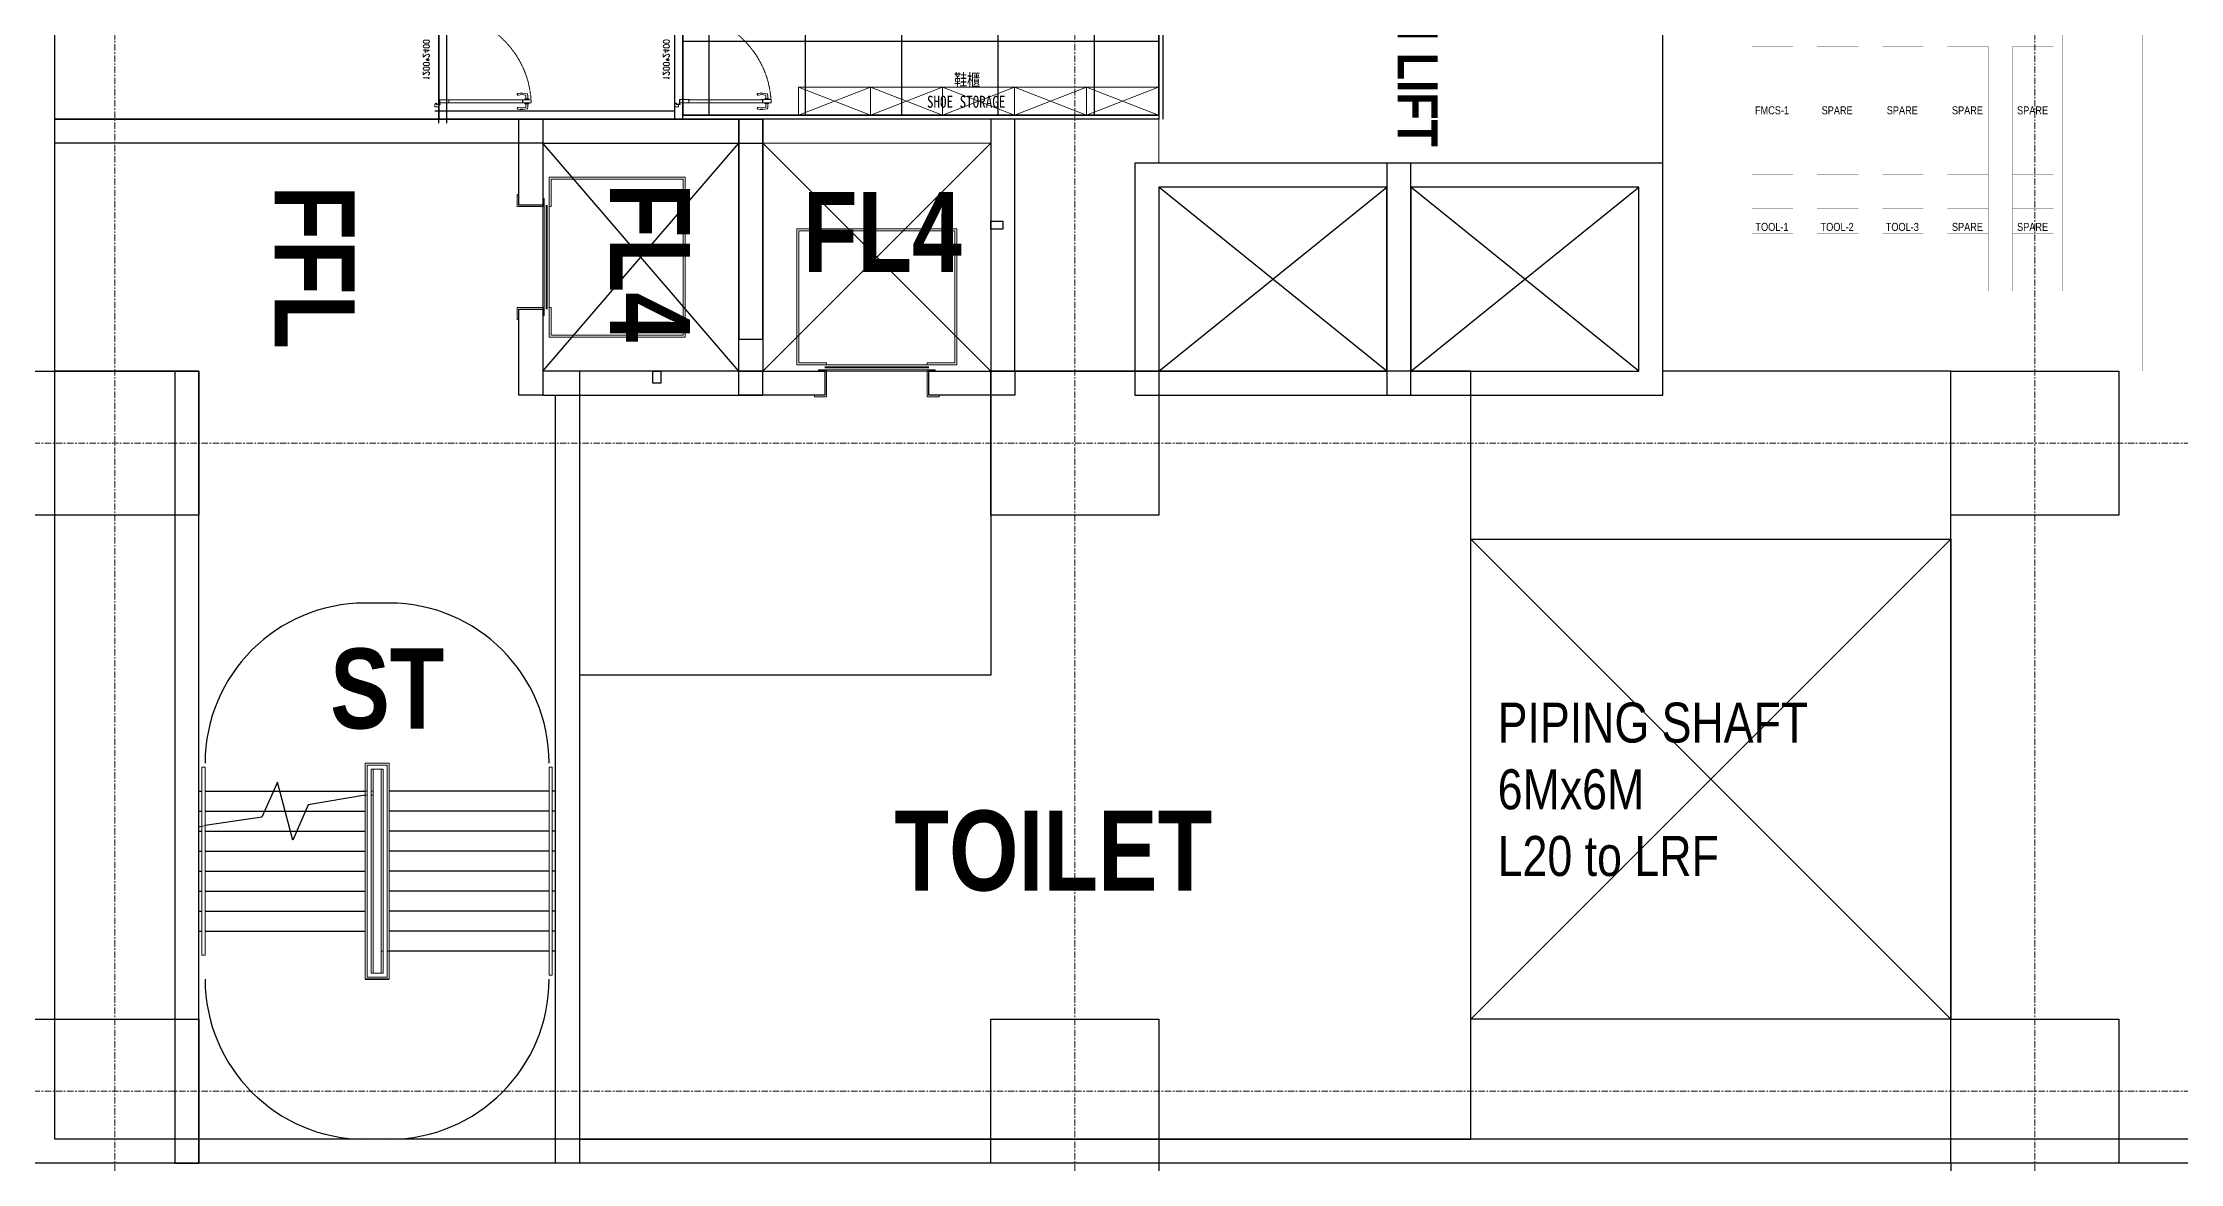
# Model space of a CAD drawing. Extents: x -15449 to 568150, y -1239737 to 53667.
# Drawn here: x 459514 to 486232, y -153535 to -139532 of the extents above; entities that cross this region are included whole.
import ezdxf
from ezdxf.enums import TextEntityAlignment as Align

# ---------------------------------------------------------------- set-up
doc = ezdxf.new("R2010")
doc.units = 0
doc.header["$LTSCALE"] = 8
for name, pattern in [('188K-SM-03-F10-ARCH-PA-Y2257103$0$AP5A-SM-03-F20-ARCH-PA-Y2230801+Y2230803$0$ALL-PA-TXT-Y2221201$0$DASHED', [19.05, 12.7, -6.35]), ('IDA - Grid Line', [3500, 2000, -500, 500, -500]), ('IDA - Hidden 2-1', [750, 500, -250])]:
    doc.linetypes.add(name, pattern=pattern)
doc.layers.get('0').update_dxf_attribs({"color": 1, "linetype": 'CONTINUOUS'})
for name, color, linetype in [('00-MEP Layout', 7, 'CONTINUOUS'), ('000_CTCI_CSA', 7, 'CONTINUOUS'), ('000_CTCI_EE', 200, 'CONTINUOUS'), ('Ceiling FL+3000', 6, 'CONTINUOUS')]:
    doc.layers.add(name, color=color, linetype=linetype)
doc.layers.add('A-_ANOTGRID_E', color=7, linetype='CONTINUOUS', lineweight=9)
doc.layers.add('A-_DOOR----_E', color=7, linetype='CONTINUOUS', lineweight=9)
for name, color, linetype, lineweight, true_color in [('A-_DOOR----_E-1', 4, 'CONTINUOUS', 9, 0x00ffff), ('A-_RALG----_E1-1', 4, 'CONTINUOUS', 9, 0x00ffff), ('A-_RALG----_E3-1', 4, 'CONTINUOUS', 9, 0x00ffff), ('Block - Cargo Lift_dwg', 7, 'CONTINUOUS', 9, 0x767676)]:
    doc.layers.add(name, color=color, linetype=linetype, lineweight=lineweight, true_color=true_color)
doc.styles.add('188K-SM-03-F10-ARCH-PA-Y2257103$0$AP5A-SM-03-F20-ARCH-PA-Y2230801+Y2230803$0$ALL-PA-TXT-Y2221201$0$Standard', font='txt.shx', dxfattribs={"bigfont": 'chineset.shx'})
doc.styles.add('Arial Narrow', font='ARIALN.TTF', dxfattribs={"height": 0.2})
doc.styles.add('Site Area', font='arial.ttf', dxfattribs={"width": 0.8})
doc.styles.get("Standard").update_dxf_attribs({"font": 'arial.ttf', "width": 0.8})

# ---------------------------------------------------------------- blocks, each defined once
blk = doc.blocks.new('clean lift lobby 2')
at = {"color": 252}
for p, q in [((73303, -6749), (75603, -3899)), ((73303, -3899), (75603, -6749)), ((73303, -9899), (75603, -7049)), ((73303, -7049), (75603, -9899))]:
    blk.add_line(p, q, dxfattribs=at)
at = {"color": 252, "elevation": 0}
for points in [[(73003, -3599), (73003, -7049), (75903, -7049), (75903, -3599)], [(73303, -3899), (73303, -6749), (75603, -6749), (75603, -3899)], [(73003, -6749), (73003, -10199), (75903, -10199), (75903, -6749)], [(73303, -7049), (73303, -9899), (75603, -9899), (75603, -7049)]]:
    blk.add_lwpolyline(points, close=True, dxfattribs=at)
blk = doc.blocks.new('column grid')
at = {"color": 252, "elevation": 0}
for points in [[(-60454.4, -94338.8), (-58354.4, -94338.8), (-58354.4, -96138.8), (-60454.4, -96138.8)], [(-48454.4, -94339.3), (-46354.4, -94339.3), (-46354.4, -96139.3), (-48454.4, -96139.3)], [(-36454.4, -94339.4), (-34354.4, -94339.4), (-34354.4, -96139.4), (-36454.4, -96139.4)], [(-60454.4, -102438.8), (-58354.4, -102438.8), (-58354.4, -104238.8), (-60454.4, -104238.8)], [(-48454.4, -102439.3), (-46354.4, -102439.3), (-46354.4, -104239.3), (-48454.4, -104239.3)], [(-36454.4, -102439.4), (-34354.4, -102439.4), (-34354.4, -104239.4), (-36454.4, -104239.4)]]:
    blk.add_lwpolyline(points, close=True, dxfattribs=at)
at = {"layer": 'A-_ANOTGRID_E', "color": 8, "linetype": 'IDA - Grid Line', "ltscale": 0.005, "true_color": 0x808080}
for p, q in [((-59404.4, 9427, 0), (-59404.4, -120414.2, 0)), ((-47404.4, 9427, 0), (-47404.4, -120414.2, 0)), ((-35404.4, 9427, 0), (-35404.4, -120414.2, 0)), ((29680.4, -95238.8, 0), (-104784.6, -95238.8, 0)), ((29680.4, -103338.8, 0), (-104784.6, -103338.8, 0))]:
    blk.add_line(p, q, dxfattribs=at)
blk = doc.blocks.new('CTCI_Building Footprint and Grid')
at = {"color": 8}
for p, q in [((1933297, -958297, 0), (1933297, -957222, 0)), ((1933297, -957222, 0), (1933597, -957222, 0)), ((1933597, -957222, 0), (1933597, -958297, 0)), ((1936347, -957222, 0), (1933597, -957222, 0)), ((1933597, -957222, 0), (1933597, -957522, 0)), ((1936347, -957222, 0), (1936047, -957222, 0)), ((1936047, -957222, 0), (1936047, -959972, 0)), ((1936347, -957522, 0), (1936347, -957222, 0)), ((1936347, -959972, 0), (1936347, -957222, 0)), ((1933597, -960372, 0), (1936047, -957522, 0)), ((1936047, -960372, 0), (1933597, -957522, 0)), ((1933597, -957522, 0), (1936347, -957522, 0)), ((1936047, -960372, 0), (1936047, -957522, 0)), ((1936047, -957522, 0), (1936347, -957522, 0)), ((1936347, -957522, 0), (1936347, -960372, 0)), ((1933597, -958297, 0), (1933297, -958297, 0)), ((1933297, -960672, 0), (1933297, -959597, 0)), ((1933297, -959597, 0), (1933597, -959597, 0)), ((1933597, -959597, 0), (1933597, -960672, 0)), ((1936047, -959972, 0), (1936347, -959972, 0)), ((1936347, -960372, 0), (1933597, -960372, 0)), ((1933597, -960372, 0), (1933597, -960672, 0)), ((1934972, -960522, 0), (1934972, -960372, 0)), ((1934972, -960372, 0), (1935072, -960372, 0)), ((1935072, -960372, 0), (1935072, -960522, 0)), ((1936347, -960372, 0), (1936047, -960372, 0)), ((1936347, -960672, 0), (1936347, -960372, 0)), ((1933597, -960672, 0), (1933297, -960672, 0)), ((1933597, -960672, 0), (1936347, -960672, 0)), ((1935072, -960522, 0), (1934972, -960522, 0)), ((1931676, -963272, 0), (1931376, -963272, 0)), ((1930279, -965510, 0), (1930086, -965949, 0)), ((1930473, -966234, 0), (1930279, -965510, 0)), ((1929296, -965622, 0), (1929336, -965622, 0)), ((1929376, -965622, 0), (1931376, -965622, 0)), ((1930230, -965622, 0), (1930309, -965622, 0)), ((1930666, -965794, 0), (1930473, -966234, 0)), ((1931376, -965671, 0), (1930666, -965794, 0)), ((1933676, -965622, 0), (1931676, -965622, 0)), ((1933756, -965622, 0), (1933716, -965622, 0)), ((1929296, -965872, 0), (1929336, -965872, 0)), ((1929336, -966062, 0), (1929296, -966073, 0)), ((1929296, -966122, 0), (1929336, -966122, 0)), ((1929376, -965872, 0), (1931376, -965872, 0)), ((1930086, -965949, 0), (1929376, -966051, 0)), ((1929376, -966122, 0), (1931376, -966122, 0)), ((1930120, -965872, 0), (1930376, -965872, 0)), ((1930443, -966122, 0), (1930522, -966122, 0)), ((1933676, -965872, 0), (1931676, -965872, 0)), ((1933676, -966122, 0), (1931676, -966122, 0)), ((1933756, -965872, 0), (1933716, -965872, 0)), ((1933756, -966122, 0), (1933716, -966122, 0)), ((1929296, -966372, 0), (1929336, -966372, 0)), ((1929376, -966372, 0), (1931376, -966372, 0)), ((1933676, -966372, 0), (1931676, -966372, 0)), ((1933756, -966372, 0), (1933716, -966372, 0)), ((1929296, -966622, 0), (1929336, -966622, 0)), ((1929376, -966622, 0), (1931376, -966622, 0)), ((1933676, -966622, 0), (1931676, -966622, 0)), ((1933756, -966622, 0), (1933716, -966622, 0)), ((1929296, -966872, 0), (1929336, -966872, 0)), ((1929376, -966872, 0), (1931376, -966872, 0)), ((1933676, -966872, 0), (1931676, -966872, 0)), ((1933756, -966872, 0), (1933716, -966872, 0)), ((1929296, -967122, 0), (1929336, -967122, 0)), ((1929376, -967122, 0), (1931376, -967122, 0)), ((1933676, -967122, 0), (1931676, -967122, 0)), ((1933756, -967122, 0), (1933716, -967122, 0)), ((1929296, -967372, 0), (1929336, -967372, 0)), ((1929376, -967372, 0), (1931376, -967372, 0)), ((1933676, -967372, 0), (1931676, -967372, 0)), ((1933756, -967372, 0), (1933716, -967372, 0)), ((1933676, -967622, 0), (1931676, -967622, 0)), ((1933756, -967622, 0), (1933716, -967622, 0)), ((1931676, -967972, 0), (1931376, -967972, 0)), ((1931376, -967972, 0), (1931676, -967972, 0)), ((1931676, -969972, 0), (1931376, -969972, 0))]:
    blk.add_line(p, q, dxfattribs=at)
for centre, start, end in [((1931376, -965272, 0), 90, 180), ((1931676, -965272, 0), 0, 90), ((1931376, -967972, 0), 180, 270), ((1931676, -967972, 0), 270, 0)]:
    blk.add_arc(centre, 2000, start, end, dxfattribs=at)
at = {"layer": '000_CTCI_CSA', "color": 8}
for p, q in [((1927496, -969972, 0), (1927496, -936372, 0)), ((1936047, -957222, 0), (1936347, -957222, 0)), ((1936047, -960372, 0), (1936047, -957222, 0)), ((1936347, -957222, 0), (1936347, -960372, 0)), ((1929296, -960372, 0), (1928997, -960372, 0)), ((1928997, -960372, 0), (1928997, -970272, 0)), ((1929296, -970272, 0), (1929296, -960372, 0)), ((1936347, -960372, 0), (1936047, -960372, 0)), ((1933756, -960672, 0), (1934056, -960672, 0)), ((1933756, -970272, 0), (1933756, -960672, 0)), ((1934056, -960672, 0), (1934056, -970272, 0)), ((2000957, -969972, 0), (1927496, -969972, 0)), ((2001257, -970272, 0), (1927196, -970272, 0)), ((1928997, -970272, 0), (1929296, -970272, 0)), ((1934056, -970272, 0), (1933756, -970272, 0))]:
    blk.add_line(p, q, dxfattribs=at)
at = {"layer": '000_CTCI_CSA', "color": 8, "ltscale": 0.1}
for p, q in [((1927496, -960372, 0), (1927496, -957222, 0)), ((1927496, -957222, 0), (1936347, -957222, 0)), ((1936347, -957222, 0), (1936347, -960372, 0)), ((1933597, -957522, 0), (1927496, -957522, 0)), ((1929297, -960372, 0), (1927496, -960372, 0)), ((1936347, -960372, 0), (1934056, -960372, 0)), ((1934056, -960372, 0), (1934056, -960672, 0))]:
    blk.add_line(p, q, dxfattribs=at)
at = {"layer": 'A-_DOOR----_E', "color": 8}
for p, q in [((1933677, -957947, 0), (1935377, -957947, 0)), ((1933677, -958317, 0), (1933677, -957947, 0)), ((1933677, -957972, 0), (1933677, -958317, 0)), ((1935352, -957972, 0), (1933702, -957972, 0)), ((1933702, -958317, 0), (1933702, -957972, 0)), ((1935352, -959922, 0), (1935352, -957972, 0)), ((1935377, -957947, 0), (1935377, -959947, 0)), ((1933277, -958312, 0), (1933277, -958172, 0)), ((1933282, -958167, 0), (1933297, -958167, 0)), ((1933297, -958167, 0), (1933282, -958167, 0)), ((1933602, -958317, 0), (1933282, -958317, 0)), ((1933597, -958217, 0), (1933602, -958217, 0)), ((1933597, -959578, 0), (1933597, -958317, 0)), ((1933602, -958217, 0), (1933602, -958317, 0)), ((1933602, -958217, 0), (1933612, -958217, 0)), ((1933612, -958217, 0), (1933612, -959677, 0)), ((1933612, -958297, 0), (1933612, -958945, 0)), ((1933637, -958945, 0), (1933637, -958297, 0)), ((1933652, -958947, 0), (1933652, -958297, 0)), ((1933677, -958297, 0), (1933677, -958947, 0)), ((1933677, -958317, 0), (1933702, -958317, 0)), ((1933612, -958949, 0), (1933612, -959597, 0)), ((1933637, -959597, 0), (1933637, -958949, 0)), ((1933652, -958947, 0), (1933652, -959597, 0)), ((1933677, -959597, 0), (1933677, -958947, 0)), ((1933277, -959722, 0), (1933277, -959582, 0)), ((1933282, -959577, 0), (1933602, -959577, 0)), ((1933602, -959677, 0), (1933597, -959677, 0)), ((1933602, -959577, 0), (1933602, -959677, 0)), ((1933612, -959677, 0), (1933602, -959677, 0)), ((1933677, -959947, 0), (1933677, -959577, 0)), ((1933677, -959577, 0), (1933702, -959577, 0)), ((1933702, -959577, 0), (1933702, -959922, 0)), ((1933297, -959727, 0), (1933282, -959727, 0)), ((1933282, -959727, 0), (1933297, -959727, 0)), ((1935377, -959947, 0), (1933677, -959947, 0)), ((1933702, -959922, 0), (1935352, -959922, 0))]:
    blk.add_line(p, q, dxfattribs=at)
for centre, start, end in [((1933282, -958172, 0), 90, 180), ((1933282, -958172, 0), 90, 165), ((1933282, -958312, 0), 180, 270), ((1933282, -959582, 0), 90, 180), ((1933282, -959722, 0), 180, 270), ((1933282, -959722, 0), 195, 270)]:
    blk.add_arc(centre, 5, start, end, dxfattribs=at)
at = {"layer": 'A-_RALG----_E1-1', "color": 8}
for p, q in [((1929336, -965322, 0), (1929376, -965322, 0)), ((1929336, -965622, 0), (1929336, -965322, 0)), ((1929376, -965622, 0), (1929376, -965322, 0)), ((1933716, -965321, 0), (1933676, -965321, 0)), ((1933676, -965321, 0), (1933676, -965371, 0)), ((1933716, -965321, 0), (1933716, -965371, 0)), ((1933676, -965371, 0), (1933676, -967621, 0)), ((1933716, -965371, 0), (1933716, -967621, 0)), ((1929336, -966062, 0), (1929336, -965622, 0)), ((1929376, -966051, 0), (1929376, -965622, 0)), ((1929376, -966051, 0), (1929336, -966062, 0)), ((1929336, -967622, 0), (1929336, -966062, 0)), ((1929376, -967622, 0), (1929376, -966051, 0)), ((1929336, -967672, 0), (1929336, -967622, 0)), ((1929336, -967672, 0), (1929376, -967672, 0)), ((1929376, -967672, 0), (1929376, -967622, 0)), ((1933676, -967621, 0), (1933676, -967921, 0)), ((1933716, -967621, 0), (1933716, -967921, 0)), ((1933716, -967921, 0), (1933676, -967921, 0))]:
    blk.add_line(p, q, dxfattribs=at)
at = {"layer": 'A-_RALG----_E3-1', "color": 8}
for p, q in [((1931376, -965272, 0), (1931676, -965272, 0)), ((1931376, -965622, 0), (1931376, -965272, 0)), ((1931401, -965297, 0), (1931651, -965297, 0)), ((1931401, -965622, 0), (1931401, -965297, 0)), ((1931651, -965297, 0), (1931651, -965372, 0)), ((1931676, -965272, 0), (1931676, -965372, 0)), ((1931451, -965347, 0), (1931601, -965347, 0)), ((1931451, -965622, 0), (1931451, -965347, 0)), ((1931476, -965622, 0), (1931476, -965347, 0)), ((1931576, -965347, 0), (1931576, -965372, 0)), ((1931576, -965372, 0), (1931576, -965622, 0)), ((1931601, -965347, 0), (1931601, -965372, 0)), ((1931601, -965372, 0), (1931601, -965622, 0)), ((1931651, -965372, 0), (1931651, -965622, 0)), ((1931676, -965372, 0), (1931676, -965622, 0)), ((1931376, -965622, 0), (1931401, -965622, 0)), ((1931376, -965671, 0), (1931376, -965622, 0)), ((1931401, -965622, 0), (1931376, -965622, 0)), ((1931401, -965671, 0), (1931376, -965671, 0)), ((1931376, -967622, 0), (1931376, -965671, 0)), ((1931401, -965671, 0), (1931376, -965671, 0)), ((1931376, -967622, 0), (1931376, -965671, 0)), ((1931401, -965622, 0), (1931406, -965622, 0)), ((1931401, -965671, 0), (1931401, -965622, 0)), ((1931406, -965622, 0), (1931401, -965622, 0)), ((1931406, -965671, 0), (1931401, -965671, 0)), ((1931406, -965671, 0), (1931401, -965671, 0)), ((1931406, -965671, 0), (1931401, -965671, 0)), ((1931401, -967622, 0), (1931401, -965671, 0)), ((1931406, -965671, 0), (1931401, -965671, 0)), ((1931406, -965671, 0), (1931401, -965671, 0)), ((1931406, -965671, 0), (1931401, -965671, 0)), ((1931401, -967622, 0), (1931401, -965671, 0)), ((1931446, -965622, 0), (1931451, -965622, 0)), ((1931451, -965622, 0), (1931446, -965622, 0)), ((1931451, -965671, 0), (1931446, -965671, 0)), ((1931451, -965671, 0), (1931446, -965671, 0)), ((1931451, -965671, 0), (1931446, -965671, 0)), ((1931451, -965671, 0), (1931446, -965671, 0)), ((1931451, -965671, 0), (1931446, -965671, 0)), ((1931451, -965671, 0), (1931446, -965671, 0)), ((1931451, -965622, 0), (1931476, -965622, 0)), ((1931451, -965671, 0), (1931451, -965622, 0)), ((1931476, -965622, 0), (1931451, -965622, 0)), ((1931476, -965671, 0), (1931451, -965671, 0)), ((1931451, -967622, 0), (1931451, -965671, 0)), ((1931476, -965671, 0), (1931451, -965671, 0)), ((1931451, -967622, 0), (1931451, -965671, 0)), ((1931476, -965671, 0), (1931476, -965622, 0)), ((1931476, -967622, 0), (1931476, -965671, 0)), ((1931476, -967622, 0), (1931476, -965671, 0)), ((1931576, -965622, 0), (1931576, -967622, 0)), ((1931601, -965622, 0), (1931601, -967622, 0)), ((1931651, -965622, 0), (1931651, -967622, 0)), ((1931676, -965622, 0), (1931676, -967622, 0)), ((1931376, -967972, 0), (1931376, -967622, 0)), ((1931376, -967972, 0), (1931376, -967622, 0)), ((1931401, -967947, 0), (1931401, -967622, 0)), ((1931401, -967947, 0), (1931401, -967622, 0)), ((1931451, -967897, 0), (1931451, -967622, 0)), ((1931451, -967897, 0), (1931451, -967622, 0)), ((1931476, -967897, 0), (1931476, -967622, 0)), ((1931476, -967897, 0), (1931476, -967622, 0)), ((1931601, -967622, 0), (1931576, -967622, 0)), ((1931576, -967622, 0), (1931601, -967622, 0)), ((1931576, -967622, 0), (1931576, -967897, 0)), ((1931576, -967622, 0), (1931601, -967622, 0)), ((1931576, -967622, 0), (1931576, -967897, 0)), ((1931606, -967622, 0), (1931601, -967622, 0)), ((1931601, -967622, 0), (1931606, -967622, 0)), ((1931601, -967622, 0), (1931601, -967897, 0)), ((1931601, -967622, 0), (1931606, -967622, 0)), ((1931601, -967622, 0), (1931601, -967897, 0)), ((1931651, -967622, 0), (1931646, -967622, 0)), ((1931646, -967622, 0), (1931651, -967622, 0)), ((1931646, -967622, 0), (1931651, -967622, 0)), ((1931676, -967622, 0), (1931651, -967622, 0)), ((1931651, -967622, 0), (1931676, -967622, 0)), ((1931651, -967622, 0), (1931651, -967947, 0)), ((1931651, -967622, 0), (1931676, -967622, 0)), ((1931651, -967622, 0), (1931651, -967947, 0)), ((1931676, -967622, 0), (1931676, -967972, 0)), ((1931676, -967622, 0), (1931676, -967972, 0)), ((1931676, -967972, 0), (1931376, -967972, 0)), ((1931676, -967972, 0), (1931376, -967972, 0)), ((1931651, -967947, 0), (1931401, -967947, 0)), ((1931651, -967947, 0), (1931401, -967947, 0)), ((1931601, -967897, 0), (1931451, -967897, 0)), ((1931601, -967897, 0), (1931451, -967897, 0))]:
    blk.add_line(p, q, dxfattribs=at)
at = {"color": 252}
blk.add_blockref('column grid', (1987651, -866033, 0), dxfattribs=at)
at = {"color": 252, "char_height": 1000, "attachment_point": 1, "rotation": 270, "style": 'Site Area'}
for s, insert in [('{\\fArial|b1|i0|c0|p34;FL4}', (1935435, -958023, 0)), ('{\\fArial|b1|i0|c0|p34;FFL}', (1931245, -958049, 0))]:
    blk.add_mtext_dynamic_manual_height_columns(s, width=3027.31, gutter_width=24255, heights=[0], dxfattribs=dict(at, insert=insert))
at = {"color": 252, "insert": (1930939, -963839, 0), "char_height": 1000, "attachment_point": 1, "style": 'Site Area'}
blk.add_mtext_dynamic_manual_height_columns('{\\fArial|b1|i0|c0|p34;ST}', width=3027.31, gutter_width=24255, heights=[0], dxfattribs=at)
blk = doc.blocks.new('IDA - Elevator Door - 1300L X 2200H - 2hr-13934193-FAB - LEVEL 4 LAYOUT PLAN')
at = {"layer": 'A-_DOOR----_E', "color": 252}
for p, q in [((-1000, 1930), (-1000, 230)), ((1000, 1930), (-1000, 1930)), ((-975, 1905), (975, 1905)), ((-975, 255), (-975, 1905)), ((975, 1905), (975, 255)), ((1000, 230), (1000, 1930)), ((-1000, 230), (-630, 230)), ((-630, 255), (-975, 255)), ((730, 165), (-730, 165)), ((-730, 165), (-730, 155)), ((-630, 155), (-730, 155)), ((-730, 155), (-730, 150)), ((-650, 230), (0, 230)), ((0, 205), (-650, 205)), ((-650, 190), (-2, 190)), ((-2, 165), (-650, 165)), ((-630, 230), (-630, 255)), ((-630, -165), (-630, 155)), ((-630, 150), (630, 150)), ((650, 230), (0, 230)), ((0, 205), (650, 205)), ((2, 190), (650, 190)), ((650, 165), (2, 165)), ((630, 255), (975, 255)), ((630, 230), (630, 255)), ((975, 230), (630, 230)), ((630, 230), (1000, 230)), ((730, 155), (630, 155)), ((630, 155), (630, -165)), ((730, 155), (730, 165)), ((730, 150), (730, 155)), ((-780, -150), (-780, -165)), ((-780, -165), (-780, -150)), ((-775, -170), (-635, -170)), ((635, -170), (775, -170)), ((780, -165), (780, -150)), ((780, -150), (780, -165))]:
    blk.add_line(p, q, dxfattribs=at)
for centre, start, end in [((-775, -165), 180, 270), ((-775, -165), 180, 255), ((-635, -165), 270, 360), ((635, -165), 180, 270), ((775, -165), 270, 360), ((775, -165), 285, 0)]:
    blk.add_arc(centre, 5, start, end, dxfattribs=at)
blk = doc.blocks.new('188K-SM-03-F10-ARCH-PA-Y2257103$0$AP5A-SM-03-F20-ARCH-PA-Y2230801+Y2230803$0$把手GMT水平鎖')
blk.add_lwpolyline([(24, 8), (-24, 8), (-24, 0), (24, 0)], close=True)
blk.add_lwpolyline([(-11, 0), (-11, -40), (-10, -54, 0.327495), (-4, -62, 0.089847), (104, -64, 1.144881), (99, -45, -0.137079), (16, -45, -0.349357), (11, -40), (11, 0)], format="xyb")
blk = doc.blocks.new('188K-SM-03-F10-ARCH-PA-Y2257103$0$單開庫板門-1200x2400(水平把手)')
at = {"ltscale": 0.1}
for p, q in [((26008.6, -11403.6), (26004.5, -11403.6)), ((26004.5, -11403.6), (26004.5, -11414.1)), ((26008.6, -11414.1), (26008.6, -11403.6)), ((26004.5, -11414.1), (26004.5, -11415.3)), ((26004.5, -11414.1), (26008.6, -11414.1)), ((26004.5, -11415.4), (26004.6, -11415.5)), ((26008.6, -11414), (26004.6, -11414)), ((26004.6, -11414.3), (26004.6, -11414.2)), ((26004.6, -11415.3), (26004.6, -11414.5)), ((26004.7, -11414.1), (26006.5, -11414.1)), ((26005.1, -11414.4), (26004.7, -11414.4)), ((26004.7, -11414.5), (26005.1, -11414.5)), ((26004.7, -11414.5), (26004.7, -11506)), ((26004.7, -11506), (26004.7, -11414.5)), ((26004.7, -11414.5), (26004.7, -11414.5)), ((26004.7, -11415.4), (26004.7, -11415.3)), ((26005.2, -11414.4), (26005.2, -11414.4)), ((26006.5, -11414.1), (26006.6, -11414.1)), ((26006.6, -11414.1), (26006.6, -11414.1)), ((26006.6, -11414.1), (26008.4, -11414.1)), ((26008.4, -11414.4), (26008, -11414.4)), ((26008, -11414.4), (26008, -11414.4)), ((26008, -11414.5), (26008.4, -11414.5)), ((26008.4, -11506), (26008.4, -11414.5)), ((26008.4, -11414.5), (26008.4, -11414.5)), ((26008.4, -11414.5), (26008.4, -11506)), ((26008.4, -11415.3), (26008.4, -11415.4)), ((26008.5, -11414.2), (26008.5, -11414.3)), ((26008.5, -11414.5), (26008.5, -11415.3)), ((26008.5, -11415.5), (26008.6, -11415.4)), ((26008.6, -11415.3), (26008.6, -11414.1)), ((26008.6, -11506.4), (26004.5, -11506.4)), ((26004.5, -11506.4), (26004.5, -11518)), ((26004.7, -11506), (26004.7, -11506)), ((26008.4, -11506), (26008.4, -11506)), ((26008.6, -11518), (26008.6, -11506.4)), ((25999.5, -11519.7), (25999.5, -11523.2)), ((26002.5, -11519.1), (26000, -11519.1)), ((26000, -11523.7), (26002.4, -11523.7)), ((26002.4, -11523.7), (26004.1, -11522.6)), ((26002.9, -11518.5), (26002.6, -11518.5)), ((26002.6, -11518.5), (26002.6, -11521)), ((26002.6, -11521.9), (26002.6, -11519.3)), ((26002.6, -11521), (26002.9, -11521)), ((26003.4, -11521.9), (26002.6, -11521.9)), ((26002.9, -11521), (26002.9, -11518.5)), ((26003.3, -11522.2), (26003.3, -11522)), ((26003.3, -11522), (26003.4, -11522)), ((26004, -11522.2), (26003.3, -11522.2)), ((26008.3, -11517.5), (26003.6, -11517.5)), ((26003.6, -11517.5), (26003.6, -11517.7)), ((26003.6, -11517.7), (26008.3, -11517.7)), ((26004.1, -11521.9), (26003.9, -11521.9)), ((26003.9, -11522), (26004, -11522)), ((26004, -11522), (26004, -11522.2)), ((26004.2, -11522.4), (26004.2, -11521.9)), ((26004.5, -11518), (26008.6, -11518)), ((26008.3, -11517.7), (26008.3, -11517.5)), ((26114.8, -11521.9), (26115.1, -11521.9)), ((26114.8, -11522.4), (26114.8, -11521.9)), ((26114.9, -11522), (26114.9, -11522.2)), ((26115.1, -11522), (26114.9, -11522)), ((26114.9, -11522.2), (26115.7, -11522.2)), ((26116.6, -11523.7), (26114.9, -11522.6)), ((26115.5, -11521.9), (26116.3, -11521.9)), ((26115.7, -11522), (26115.5, -11522)), ((26115.7, -11522.2), (26115.7, -11522)), ((26116.3, -11521.9), (26116.3, -11519.3)), ((26116.5, -11519.1), (26119, -11519.1)), ((26119, -11523.7), (26116.6, -11523.7)), ((26119.5, -11519.7), (26119.5, -11523.2))]:
    blk.add_line(p, q, dxfattribs=at)
blk.add_lwpolyline([(26006.6, -11506.4), (26006.5, -11506.3), (26004.7, -11506.3, -0.414214), (26004.6, -11506.3), (26004.6, -11506.1, -0.414214), (26004.7, -11506.1), (26005.1, -11506.1, 0.414214), (26005.2, -11506.1), (26005.2, -11506, 0.414214), (26005.1, -11506), (26004.7, -11506, -0.414214), (26004.6, -11506), (26004.6, -11505.2, -0.414214), (26004.7, -11505.2), (26004.7, -11505.2, 0.414214), (26004.7, -11505.2), (26004.7, -11505, 0.72636), (26004.6, -11505), (26004.5, -11505.1, 0.158507), (26004.5, -11505.2), (26004.5, -11506.4, 0.414214), (26004.6, -11506.5), (26008.6, -11506.5, 0.414214), (26008.6, -11506.4), (26008.6, -11505.2, 0.158507), (26008.6, -11505.1), (26008.5, -11505, 0.72636), (26008.4, -11505), (26008.4, -11505.2, 0.414214), (26008.5, -11505.2, -0.414214), (26008.5, -11505.2), (26008.5, -11506, -0.414214), (26008.4, -11506), (26008, -11506, 0.414214), (26008, -11506), (26008, -11506.1, 0.414214), (26008, -11506.1), (26008.4, -11506.1, -0.414214), (26008.5, -11506.1), (26008.5, -11506.3, -0.414214), (26008.4, -11506.3), (26006.6, -11506.3)], format="xyb", close=True, dxfattribs=at)
for points in [[(25999.5, -11518.9), (25999.5, -11523.9)], [(26119.5, -11518.9), (26119.5, -11523.9)]]:
    blk.add_lwpolyline(points)
at = {"linetype": '188K-SM-03-F10-ARCH-PA-Y2257103$0$AP5A-SM-03-F20-ARCH-PA-Y2230801+Y2230803$0$ALL-PA-TXT-Y2221201$0$DASHED', "ltscale": 0.01}
blk.add_arc((26001.1, -11518.7), 115.3, 359.8531, 85.8135, dxfattribs=at)
at = {"ltscale": 0.1}
for centre, radius, start, end in [((26004.6, -11414.1), 0.0313, 90, 180), ((26004.6, -11415.3), 0.0313, 180, 216.0274), ((26004.7, -11414.2), 0.0313, 90, 180), ((26004.7, -11414.3), 0.0313, 180, 270), ((26004.7, -11414.5), 0.0313, 90, 180), ((26004.7, -11415.3), 0.0209, 180, 270), ((26004.7, -11415.4), 0.0313, 216.0274, 360), ((26004.7, -11415.3), 0.0209, 360, 90), ((26005.1, -11414.4), 0.0313, 270, 0), ((26005.1, -11414.4), 0.0313, 0, 90), ((26008, -11414.4), 0.0313, 90, 180), ((26008, -11414.4), 0.0313, 180, 270), ((26008.4, -11414.2), 0.0313, 360, 90), ((26008.4, -11414.3), 0.0313, 270, 0), ((26008.4, -11414.5), 0.0313, 0, 90), ((26008.5, -11415.3), 0.0209, 90, 180), ((26008.5, -11415.4), 0.0313, 180, 323.9726), ((26008.5, -11415.3), 0.0209, 270, 360), ((26008.6, -11414.1), 0.0313, 360, 90), ((26008.6, -11415.3), 0.0313, 323.9726, 360)]:
    blk.add_arc(centre, radius, start, end, dxfattribs=at)
for centre, major_axis, start_param, end_param in [((26000, -11519.7), (0.369, -0.369), 2.356194, 3.926991), ((26000, -11523.2), (-0.369, -0.369), 5.497787, 7.068583), ((26002.5, -11519.3), (0.111, -0.111), 7.068583, 8.63938), ((26003.4, -11521.9), (-0.0369, -0.0369), 0.785398, 3.926991), ((26003.9, -11521.9), (-0.0369, -0.0369), 3.926991, 7.068583), ((26004.1, -11521.9), (0.0369, -0.0369), 7.068583, 8.63938), ((26003.9, -11522.4), (0.221, -0.221), 6.162283, 7.068583), ((26114.8, -11521.9), (-0.0369, -0.0369), -2.356194, -0.785398), ((26115.1, -11522.4), (-0.221, -0.221), -0.785398, 0.120903), ((26115.1, -11521.9), (0.0369, -0.0369), -0.785398, 2.356194), ((26115.5, -11521.9), (0.0369, -0.0369), 2.356194, 5.497787), ((26116.5, -11519.3), (-0.111, -0.111), -2.356194, -0.785398), ((26119, -11519.7), (-0.369, -0.369), 2.356194, 3.926991), ((26119, -11523.2), (0.369, -0.369), -0.785398, 0.785398)]:
    blk.add_ellipse(centre, major_axis=major_axis, ratio=1, start_param=start_param, end_param=end_param, dxfattribs=at)
at = {"ltscale": 0.1, "extrusion": (0, 0, -1)}
blk.add_ellipse((26003.1, -11517.9), major_axis=(-0.516, 0.516), ratio=1, start_param=5.497787, end_param=11.780972, dxfattribs=at)
at = {"ltscale": 5}
for p, xscale, yscale, zscale, rotation in [((26003.6, -11408.9), 0.1058823529319317, 0.1058823529319317, 0.1058823529319317, 270), ((26009.5, -11408.9), -0.1058823529319317, 0.1058823529396357, 0.1058823529411765, 90)]:
    blk.add_blockref('188K-SM-03-F10-ARCH-PA-Y2257103$0$AP5A-SM-03-F20-ARCH-PA-Y2230801+Y2230803$0$把手GMT水平鎖', p, dxfattribs=dict(at, xscale=xscale, yscale=yscale, zscale=zscale, rotation=rotation))
at = {"color": 8, "ltscale": 0.1, "style": '188K-SM-03-F10-ARCH-PA-Y2257103$0$AP5A-SM-03-F20-ARCH-PA-Y2230801+Y2230803$0$ALL-PA-TXT-Y2221201$0$Standard', "width": 0.85}
blk.add_text('1200*2400', height=8, dxfattribs=at).set_placement((26058.4, -11534.4), align=Align.MIDDLE_CENTER)

msp = doc.modelspace()

# ---------------------------------------------------------------- hatches: boundary and pattern name
at = {"layer": 'Ceiling FL+3000'}
h = msp.add_hatch(dxfattribs=at)
h.set_pattern_fill('ANSI37', color=256, scale=379, angle=225)
h.set_pattern_definition([(270, (92407.5, -93788), (1203.325, -1e-13), []), (0, (92407.5, -93788), (3e-13, 1203.325), [])])
h.paths.add_polyline_path([(479713.8371, -121485.4155), (464513.6667, -121485.4182), (464519.1323, -133435.3981), (467513.5804, -133435.2868), (467513.8186, -140431.0512), (467513.8404, -140435.307), (473463.6699, -140435.3047), (473463.6699, -133985.4987), (479713.53, -133985.4987)])

# ---------------------------------------------------------------- linework, layer by layer
at = {"color": 252}
for p, q in [((471364.3025, -143635.3774, 0), (468514.2156, -140785.2982, 0)), ((471364.2963, -140785.2973, 0), (468514.591, -143635.3784, 0))]:
    msp.add_line(p, q, dxfattribs=at)
at = {"color": 252, "elevation": 0}
for points in [[(468514.2161, -140485.1105), (468214.2161, -140485.1105), (468214.2121, -143235.1118), (468514.2121, -143235.1117)], [(471664.3062, -140484.9227), (471364.3062, -140484.9228), (471364.3025, -143635.3774), (471664.3025, -143635.3774)], [(468514.2156, -140785.2925), (468514.2165, -143635.3784), (468214.2165, -143635.3785), (468214.2156, -140785.2926)], [(471364.2457, -141759.9234), (471514.2498, -141759.9234), (471514.271, -141859.9234), (471364.2669, -141859.9234)], [(468214.2152, -143635.3785), (469289.2566, -143635.3781), (469289.2566, -143935.3781), (468214.2153, -143935.3785)], [(470589.2566, -143635.3777), (471664.2979, -143635.3773), (471664.298, -143935.3773), (470589.2566, -143935.3777)], [(477364.1147, -145735.5634), (483364.1147, -145735.5634), (483364.1147, -151735.5634), (477364.1147, -151735.5634)]]:
    msp.add_lwpolyline(points, close=True, dxfattribs=at)
at = {"layer": '00-MEP Layout', "color": 252, "linetype": 'IDA - Grid Line'}
for p, q in [((477364.1147, -145735.5634, 0), (483364.1147, -151735.5634, 0)), ((477364.1147, -151735.5634, 0), (483364.1147, -145735.5634, 0))]:
    msp.add_line(p, q, dxfattribs=at)
at = {"layer": '000_CTCI_CSA', "color": 252, "linetype": 'IDA - Hidden 2-1'}
for p, q in [((473464.1147, -153535.3554, 0), (473464.1147, -168596.204, 0)), ((483364.1147, -153535.4228, 0), (483364.1147, -168596.6495, 0))]:
    msp.add_line(p, q, dxfattribs=at)
at = {"layer": '000_CTCI_CSA', "color": 252, "ltscale": 0.1, "elevation": 0}
for points in [[(449164.1147, -97435.2307), (459364.1147, -97435.2307), (459364.1147, -109434.7793), (464463.6678, -109434.7793), (464463.6678, -136485.2703), (464463.8694, -136485.3036), (464463.8694, -140484.956), (459663.6686, -140485.2703), (459663.6698, -119634.7793), (459664.675, -119499.0799), (456363.6701, -116649.796), (456363.6701, -102245.5674), (449164.1124, -102245.5641), (449163.8996, -97435.2307)], [(479764.1147, -112577.0636), (509463.6678, -112577.0636), (509463.6678, -133434.7793), (512750.2089, -133434.7793), (512750.2092, -153234.7791), (483364.1147, -153234.7791), (483364.1147, -143635.4228), (479763.9769, -143635.4228), (479764.1147, -112577.0636)], [(477364.1147, -147434.7793), (477364.1147, -143635.3554), (473464.1147, -143635.3554), (473464.1147, -143635.3554), (471364.1147, -143635.3554), (471364.1147, -147434.7793), (466223.6677, -147434.7793), (466223.6677, -153234.7728), (477364.1147, -153234.7798), (477364.1147, -147434.7793)]]:
    msp.add_lwpolyline(points, dxfattribs=at)
at = {"layer": '000_CTCI_CSA', "color": 252, "elevation": 0}
msp.add_lwpolyline([(468214.2161, -140485.2997), (468514.2164, -140485.2997), (468514.2072, -143635.3784), (468214.2069, -143635.3784)], close=True, dxfattribs=at)
at = {"layer": '000_CTCI_EE', "color": 252, "lineweight": 20, "const_width": 1, "elevation": 0}
msp.add_lwpolyline([(485763.9769, -134635.4228), (485763.9769, -143635.4228), (479763.9769, -143635.4228), (479763.9769, -134635.4228), (485763.9769, -134635.4228)], dxfattribs=at)
for points in [[(484763.9769, -135635.4228), (484763.9769, -142635.4228), (480763.9769, -142635.4228), (480763.9769, -135635.4228)], [(480877.9769, -139578.2228), (481392.3769, -139578.2228), (481392.3769, -141178.2228), (480877.9769, -141178.2228)], [(481692.3769, -139578.2228), (482206.7769, -139578.2228), (482206.7769, -141178.2228), (481692.3769, -141178.2228)], [(482506.7769, -139578.2228), (483021.1769, -139578.2228), (483021.1769, -141178.2228), (482506.7769, -141178.2228)], [(483321.1769, -139578.2228), (483835.5769, -139578.2228), (483835.5769, -141178.2228), (483321.1769, -141178.2228)], [(484135.5769, -139578.2228), (484649.9769, -139578.2228), (484649.9769, -141178.2228), (484135.5769, -141178.2228)], [(480877.9769, -140606.8228), (481392.3769, -140606.8228), (481392.3769, -140149.6228), (480877.9769, -140149.6228)], [(481692.3769, -140606.8228), (482206.7769, -140606.8228), (482206.7769, -140149.6228), (481692.3769, -140149.6228)], [(482506.7769, -140606.8228), (483021.1769, -140606.8228), (483021.1769, -140149.6228), (482506.7769, -140149.6228)], [(483321.1769, -140606.8228), (483835.5769, -140606.8228), (483835.5769, -140149.6228), (483321.1769, -140149.6228)], [(484135.5769, -140606.8228), (484649.9769, -140606.8228), (484649.9769, -140149.6228), (484135.5769, -140149.6228)], [(481392.3769, -140454.2228), (480877.9769, -140454.2228), (480877.9769, -140302.2228), (481392.3769, -140302.2228)], [(482206.7769, -140454.2228), (481692.3769, -140454.2228), (481692.3769, -140302.2228), (482206.7769, -140302.2228)], [(483021.1769, -140454.2228), (482506.7769, -140454.2228), (482506.7769, -140302.2228), (483021.1769, -140302.2228)], [(483835.5769, -140454.2228), (483321.1769, -140454.2228), (483321.1769, -140302.2228), (483835.5769, -140302.2228)], [(484649.9769, -140454.2228), (484135.5769, -140454.2228), (484135.5769, -140302.2228), (484649.9769, -140302.2228)], [(480877.9769, -141035.4228), (481392.3769, -141035.4228), (481392.3769, -142635.4228), (480877.9769, -142635.4228)], [(481692.3769, -141035.4228), (482206.7769, -141035.4228), (482206.7769, -142635.4228), (481692.3769, -142635.4228)], [(482506.7769, -141035.4228), (483021.1769, -141035.4228), (483021.1769, -142635.4228), (482506.7769, -142635.4228)], [(483321.1769, -141035.4228), (483835.5769, -141035.4228), (483835.5769, -142635.4228), (483321.1769, -142635.4228)], [(484135.5769, -141035.4228), (484649.9769, -141035.4228), (484649.9769, -142635.4228), (484135.5769, -142635.4228)], [(480877.9769, -142064.0228), (481392.3769, -142064.0228), (481392.3769, -141606.8228), (480877.9769, -141606.8228)], [(481692.3769, -142064.0228), (482206.7769, -142064.0228), (482206.7769, -141606.8228), (481692.3769, -141606.8228)], [(482506.7769, -142064.0228), (483021.1769, -142064.0228), (483021.1769, -141606.8228), (482506.7769, -141606.8228)], [(483321.1769, -142064.0228), (483835.5769, -142064.0228), (483835.5769, -141606.8228), (483321.1769, -141606.8228)], [(484135.5769, -142064.0228), (484649.9769, -142064.0228), (484649.9769, -141606.8228), (484135.5769, -141606.8228)], [(481392.3769, -141911.4228), (480877.9769, -141911.4228), (480877.9769, -141759.4228), (481392.3769, -141759.4228)], [(482206.7769, -141911.4228), (481692.3769, -141911.4228), (481692.3769, -141759.4228), (482206.7769, -141759.4228)], [(483021.1769, -141911.4228), (482506.7769, -141911.4228), (482506.7769, -141759.4228), (483021.1769, -141759.4228)], [(483835.5769, -141911.4228), (483321.1769, -141911.4228), (483321.1769, -141759.4228), (483835.5769, -141759.4228)], [(484649.9769, -141911.4228), (484135.5769, -141911.4228), (484135.5769, -141759.4228), (484649.9769, -141759.4228)]]:
    msp.add_lwpolyline(points, close=True, dxfattribs=at)
at = {"layer": 'Block - Cargo Lift_dwg', "lineweight": -3}
for p, q in [((464463.6713, -140535.2624, 0), (464463.668, -133485.3638, 0)), ((464563.6713, -140535.2623, 0), (464563.668, -133485.3638, 0)), ((467413.5837, -140485.1854, 0), (467413.5804, -133435.2868, 0)), ((467513.5837, -140485.1853, 0), (467513.5804, -133435.2868, 0)), ((473463.6678, -133485.3554, 0), (473463.6678, -140484.9227, 0)), ((473513.6678, -133485.3554, 0), (473513.6678, -140484.9227, 0)), ((467413.5801, -140385.1854, 0), (464413.7098, -140385.2911, 0)), ((467413.5836, -140485.1854, 0), (464413.7133, -140485.2911, 0)), ((473459.6642, -140435.2981, 0), (467513.8404, -140435.307, 0)), ((473459.6643, -140485.2981, 0), (467513.8405, -140485.307, 0))]:
    msp.add_line(p, q, dxfattribs=at)
at = {"layer": 'Block - Cargo Lift_dwg', "ltscale": 2}
for p, q in [((469859.6642, -140435.2981, 0), (468959.6642, -140085.2981, 0)), ((469859.6642, -140085.2981, 0), (468959.6642, -140435.2981, 0)), ((470759.6642, -140435.2981, 0), (469859.6642, -140085.2981, 0)), ((470759.6642, -140085.2981, 0), (469859.6642, -140435.2981, 0)), ((471659.6642, -140435.2981, 0), (470759.6642, -140085.2981, 0)), ((471659.6642, -140085.2981, 0), (470759.6642, -140435.2981, 0)), ((472559.6642, -140435.2981, 0), (471659.6642, -140085.2981, 0)), ((472559.6642, -140085.2981, 0), (471659.6642, -140435.2981, 0)), ((473459.6642, -140435.2981, 0), (472559.6642, -140085.2981, 0)), ((473459.6642, -140085.2981, 0), (472559.6642, -140435.2981, 0))]:
    msp.add_line(p, q, dxfattribs=at)
at = {"layer": 'Block - Cargo Lift_dwg', "color": 252, "ltscale": 0.1, "elevation": 0}
for points in [[(479764.1147, -134885.4988), (473463.6678, -134885.4988), (473463.67, -140485.2981), (464463.67, -140485.2981), (464463.6678, -121435.4167), (479764.1147, -121435.4167), (479764.1147, -134885.4988)], [(473463.6678, -136485.2703), (473463.6678, -140484.9227)]]:
    msp.add_lwpolyline(points, dxfattribs=at)
at = {"layer": 'Block - Cargo Lift_dwg', "elevation": 0}
msp.add_lwpolyline([(467513.817, -140385.1853), (467513.5837, -140385.1854), (467513.8404, -140435.307), (473463.6699, -140435.3047), (473463.6699, -133985.4987), (479713.53, -133985.4987), (479713.8371, -121485.4155), (464513.6667, -121485.4182), (464519.1323, -133435.3981), (467513.5804, -133435.2868), (467513.817, -140385.1853)], dxfattribs=at)
at = {"layer": 'Block - Cargo Lift_dwg', "color": 252, "elevation": 0}
for points in [[(467513.5816, -133435.3112), (467513.8422, -140484.9016), (464463.9273, -140484.9899), (464463.6667, -133435.3995)], [(468514.2104, -140485.2982), (471364.2962, -140485.2973), (471364.2963, -140785.2973), (468514.2105, -140785.2982)]]:
    msp.add_lwpolyline(points, close=True, dxfattribs=at)
at = {"layer": 'Block - Cargo Lift_dwg', "color": 252, "ltscale": 0.1, "elevation": 0}
msp.add_lwpolyline([(473463.53, -136985.4988), (479763.9769, -136985.4988), (479763.9769, -141035.3554), (473463.53, -141035.3554)], close=True, dxfattribs=at)
at = {"layer": 'Block - Cargo Lift_dwg', "ltscale": 2, "elevation": 0}
for points in [[(468959.6642, -140435.2981), (469859.6642, -140435.2981), (469859.6642, -140085.2981), (468959.6642, -140085.2981)], [(469859.6642, -140435.2981), (470759.6642, -140435.2981), (470759.6642, -140085.2981), (469859.6642, -140085.2981)], [(470759.6642, -140435.2981), (471659.6642, -140435.2981), (471659.6642, -140085.2981), (470759.6642, -140085.2981)], [(471659.6642, -140435.2981), (472559.6642, -140435.2981), (472559.6642, -140085.2981), (471659.6642, -140085.2981)], [(472559.6642, -140435.2981), (473459.6642, -140435.2981), (473459.6642, -140085.2981), (472559.6642, -140085.2981)]]:
    msp.add_lwpolyline(points, close=True, dxfattribs=at)
at = {"layer": 'Ceiling FL+3000', "lineweight": -3, "elevation": 0}
msp.add_lwpolyline([(467513.817, -140385.1853), (467513.5837, -140385.1854), (467513.8404, -140435.307), (473463.6699, -140435.3047), (473463.6699, -133985.4987), (479713.53, -133985.4987), (479713.8371, -121485.4155), (464513.6667, -121485.4182), (464519.1323, -133435.3981), (467513.5804, -133435.2868), (467513.817, -140385.1853)], dxfattribs=at)

# ---------------------------------------------------------------- block references
at = {"color": 252, "rotation": 89.99999999999997}
msp.add_blockref('clean lift lobby 2', (469564.7364, -216937.9261, 0), dxfattribs=at)
at = {"layer": '000_CTCI_CSA', "color": 2}
msp.add_blockref('CTCI_Building Footprint and Grid', (-1467832.5298, 816737), dxfattribs=at)
at = {"layer": 'A-_DOOR----_E-1', "color": 252, "xscale": -1}
msp.add_blockref('IDA - Elevator Door - 1300L X 2200H - 2hr-13934193-FAB - LEVEL 4 LAYOUT PLAN', (469939.2535, -143785.5645, 0), dxfattribs=at)
at = {"layer": 'Block - Cargo Lift_dwg', "xscale": -10.00000000000569, "yscale": 10.00000000000569, "zscale": 10.00000000000569, "rotation": 270}
for p in [(579653.0276, -400328.8911, 0), (582652.9015, -400328.7836, 0)]:
    msp.add_blockref('188K-SM-03-F10-ARCH-PA-Y2257103$0$單開庫板門-1200x2400(水平把手)', p, dxfattribs=at)

# ---------------------------------------------------------------- texts
at = {"color": 252, "char_height": 1000, "attachment_point": 1, "style": 'Site Area'}
for s, insert in [('{\\fArial|b1|i0|c0|p34;FL4}', (469015.3124, -141396.5843, 0)), ('{\\fArial|b1|i0|c0|p34;TOILET}', (470159.4702, -149127))]:
    msp.add_mtext_dynamic_manual_height_columns(s, width=3027.311787, gutter_width=24254.764, heights=[0], dxfattribs=dict(at, insert=insert))
at = {"layer": '00-MEP Layout', "color": 252, "insert": (477700.3544, -147778.1965, 0), "char_height": 500, "attachment_point": 1}
msp.add_mtext_dynamic_manual_height_columns('PIPING SHAFT\\P6Mx6M\\PL20 to LRF', width=6465.837161, gutter_width=1, heights=[0], dxfattribs=at)
at = {"layer": '000_CTCI_EE', "color": 252, "lineweight": 20, "style": 'Arial Narrow'}
for s, p in [('FMCS-1', (481128.9769, -140425.8228, 0)), ('SPARE', (481943.3769, -140425.8228, 0)), ('SPARE', (482757.7769, -140425.8228, 0)), ('SPARE', (483572.1769, -140425.8228, 0)), ('SPARE', (484386.5769, -140425.8228, 0)), ('TOOL-1', (481128.9769, -141883.0228, 0)), ('TOOL-2', (481943.3769, -141883.0228, 0)), ('TOOL-3', (482757.7769, -141883.0228, 0)), ('SPARE', (483572.1769, -141883.0228, 0)), ('SPARE', (484386.5769, -141883.0228, 0))]:
    msp.add_text(s, height=100, dxfattribs=at).set_placement(p, align=Align.CENTER)
at = {"layer": 'Block - Cargo Lift_dwg', "color": 252, "insert": (476950, -137575, 0), "char_height": 500, "attachment_point": 1, "rotation": 270, "style": 'Site Area'}
msp.add_mtext_dynamic_manual_height_columns('{\\fArial|b1|i0|c0|p34;CLEAN LIFT}', width=4149.053202, gutter_width=24254.764, heights=[0], dxfattribs=at)
at = {"layer": 'Block - Cargo Lift_dwg', "color": 252, "char_height": 150, "attachment_point": 8, "style": 'Site Area'}
for s, insert, width in [('{\\fSimSun|b1|i0|c134|p2;鞋櫃}', (471068.214, -140085.2981, 0), 2417.099658), ('{\\fSimSun|b1|i0|c0|p2;SHOE STORAGE}', (471056.214, -140346.2981, 0), 3932.66432)]:
    msp.add_mtext(s, dxfattribs=dict(at, insert=insert, width=width))

doc.saveas('drawing.dxf')
